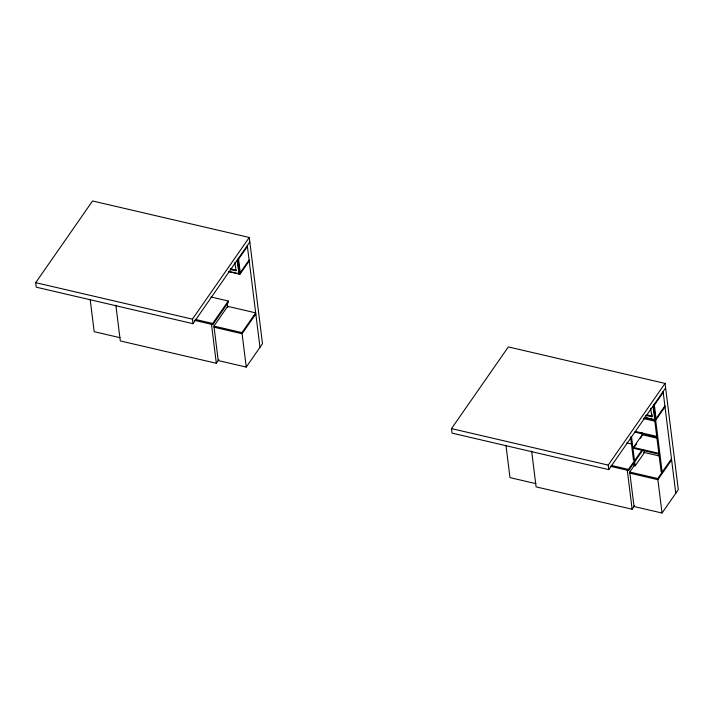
<?xml version="1.0" encoding="UTF-8"?>
<svg xmlns="http://www.w3.org/2000/svg" width="714" height="714" viewBox="0 0 714 714"><rect width="100%" height="100%" fill="white"/><g stroke="black" fill="none" stroke-linecap="round" stroke-linejoin="round"><path stroke-width="1.07" d="M249.829 241.984L192.985 323.683L36.262 287.189L35.7 282.664L92.552 200.973L249.266 237.467L262.502 343.711L246.241 367.085L218.225 360.561L213.932 326.093L227.677 306.351L255.683 312.866L241.948 332.608L246.241 367.085M192.985 323.683L192.423 319.158L249.266 237.467M238.565 259.173L247.41 246.464M238.94 273.739L239.413 273.06L237.798 260.057L237.325 260.744L238.94 273.739L228.426 271.293M240.261 272.739L249.097 260.03M229.024 271.739L239.886 274.265L249.204 260.878M194.208 320.274L212.808 324.602L212.665 323.469L228.302 301.005L210.951 296.962M212.808 324.602L228.444 302.138L228.302 301.005M115.847 305.181L120.3 340.926L216.333 363.283L218.832 359.686M255.826 313.999L242.082 333.741L214.075 327.217M665.626 387.934L608.783 469.625L452.06 433.13L451.498 428.605L508.35 346.915L665.064 383.409L678.3 489.652L662.039 513.027L634.023 506.503L629.73 472.034L634.728 464.85M608.783 469.625L608.221 465.1L665.064 383.409M663.208 392.405L654.363 405.115L653.364 404.883M645.501 415.334L651.793 416.797L651.998 413.995M659.522 454.327L633.514 448.276L633.407 447.428L642.252 434.719L657.424 438.253M634.782 446.464L636.674 443.733M640.467 438.289L641.725 436.477M654.738 419.68L655.211 419.002L653.596 405.998L653.123 406.685L654.738 419.68L644.224 417.235M656.059 418.681L664.895 405.971M665.002 406.819L655.684 420.207L644.822 417.681M611.086 466.465L628.606 470.544L628.463 469.41L642.225 449.642M628.606 470.544L642.993 449.874M633.737 462.36L634.157 465.68L635.157 465.912L644.474 452.524L644.198 450.311M531.644 451.123L536.098 486.868L632.131 509.225L634.63 505.628M662.039 513.027L657.737 478.55L671.481 458.807M671.624 459.941L657.88 479.683L629.873 473.159M230.176 268.714L236.468 270.178M230.756 269.633L235.995 270.856L234.933 262.377M647.027 414.896L652.266 416.119M643.394 418.52L655.309 421.296M195.315 319.426L212.665 323.469M35.7 282.664L192.423 319.158M213.932 326.093L241.948 332.608M635.63 431.479L657.308 436.531M634.657 432.077L657.415 437.379M626.749 442.903L631.087 443.921M633.407 447.428L659.415 453.479M643.466 452.292L659.629 456.05M120.041 337.695L94.186 331.68L90.169 299.407M611.113 465.376L628.463 469.41M451.498 428.605L608.221 465.1M629.73 472.034L657.737 478.55M535.839 483.637L509.983 477.621L505.967 445.357M663.101 391.558L675.774 493.285M654.256 404.267L656.157 419.529M653.783 404.945L662.164 472.195L661.164 471.963L654.684 419.975M653.685 409.318L654.069 412.424M654.452 415.53L654.845 418.636M650.731 408.319L651.793 416.797M641.993 432.613L642.359 435.567M631.569 437.147L635.157 465.912M630.569 436.914L633.461 460.146M627.276 470.231L632.131 509.225M247.303 245.616L259.976 347.343M238.458 258.325L240.359 273.587M237.985 259.003L239.886 274.265M237.494 260.262L237.887 263.377M238.146 265.447L238.53 268.553M238.788 270.624L239.047 272.694M227.248 302.906L227.811 307.475M211.478 324.29L216.333 363.283"/></g></svg>
